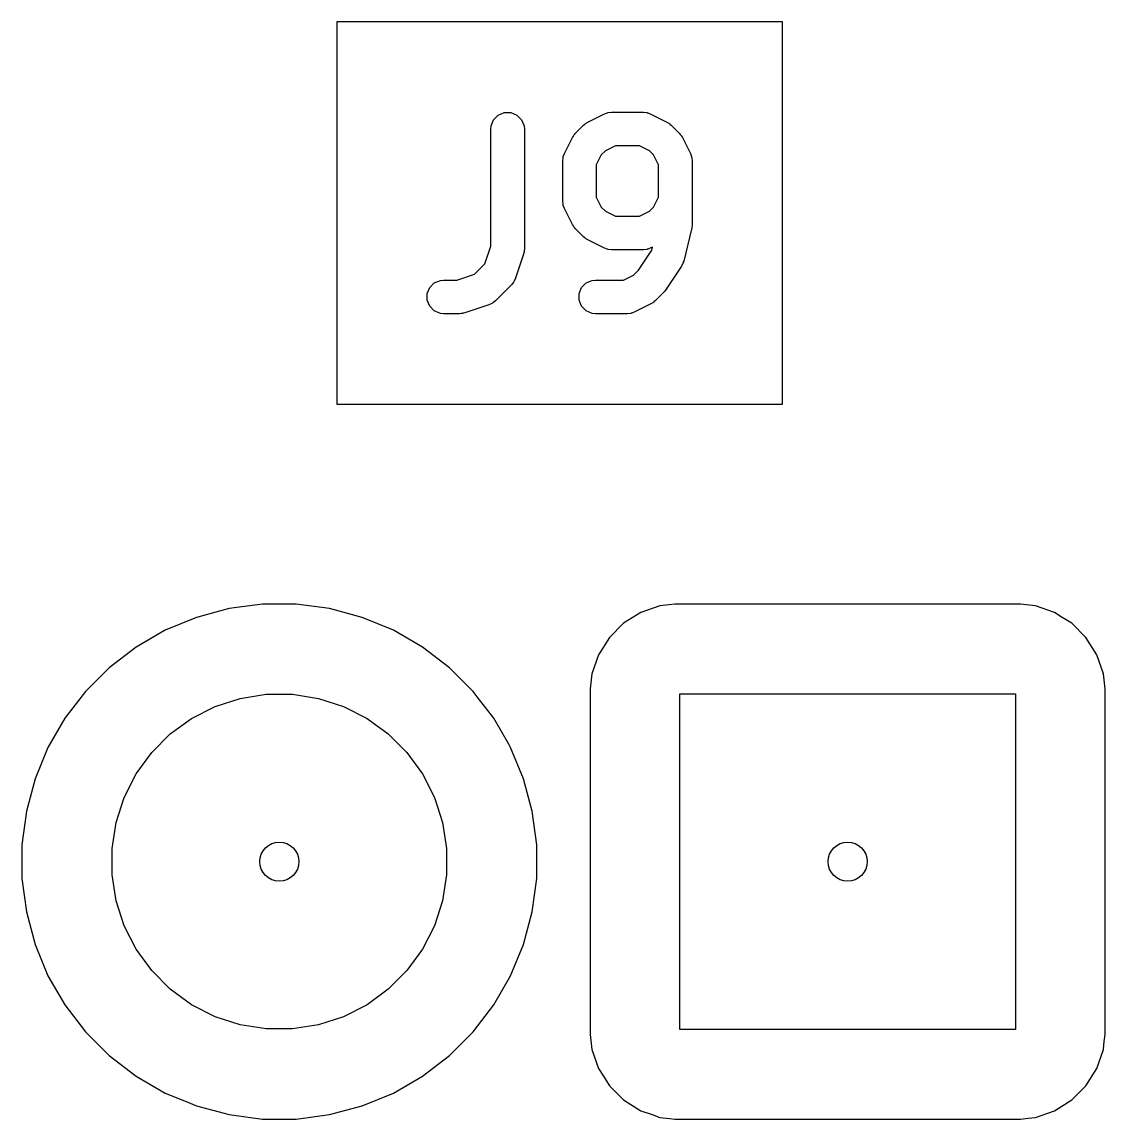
# Model space of a CAD drawing. Extents: x 20 to 124, y -124 to -20.
# Drawn here: x 32.16 to 41.84, y -93.55 to -83.75 of the extents above; entities that cross this region are included whole.
import ezdxf

# ---------------------------------------------------------------- set-up
doc = ezdxf.new("R2010")
doc.units = 0
doc.layers.add('BLACK', color=7, linetype='CONTINUOUS')
doc.layers.add('WHITE', color=7, linetype='CONTINUOUS')

msp = doc.modelspace()

# ---------------------------------------------------------------- linework, layer by layer
at = {"layer": 'BLACK', "linetype": 'CONTINUOUS'}
for p, q in [((38.958204, -83.746103), (34.973071, -83.746103)), ((34.973071, -83.746103), (34.973071, -87.160553)), ((38.958204, -87.160553), (38.958204, -83.746103)), ((36.37528, -84.619992), (36.416664, -84.578608)), ((36.416664, -84.578608), (36.470736, -84.55621)), ((36.470736, -84.55621), (36.529264, -84.55621)), ((36.529264, -84.55621), (36.583336, -84.578608)), ((36.583336, -84.578608), (36.62472, -84.619992)), ((37.218632, -84.640593), (37.361488, -84.569164)), ((37.361488, -84.569164), (37.388952, -84.558655)), ((37.388952, -84.558655), (37.394326, -84.558273)), ((37.394326, -84.558273), (37.399307, -84.55621)), ((37.399307, -84.55621), (37.428571, -84.553328)), ((37.428571, -84.553328), (37.714285, -84.553328)), ((37.714285, -84.553328), (37.743549, -84.55621)), ((37.743549, -84.55621), (37.748526, -84.558271)), ((37.748526, -84.558271), (37.753904, -84.558654)), ((37.753904, -84.558654), (37.781367, -84.569164)), ((37.781367, -84.569164), (37.924225, -84.640593)), ((36.35, -84.703328), (36.352882, -84.674064)), ((36.35, -85.750416), (36.35, -84.703328)), ((36.352882, -84.674064), (36.37528, -84.619992)), ((36.62472, -84.619992), (36.647118, -84.674064)), ((36.647118, -84.674064), (36.65, -84.703328)), ((36.65, -84.703328), (36.65, -85.774757)), ((37.10822, -84.740118), (37.179649, -84.66869)), ((37.179649, -84.66869), (37.191149, -84.659251)), ((37.191149, -84.659251), (37.193746, -84.656258)), ((37.193746, -84.656258), (37.198258, -84.653417)), ((37.198258, -84.653417), (37.202379, -84.650036)), ((37.202379, -84.650036), (37.206038, -84.64852)), ((37.206038, -84.64852), (37.218632, -84.640593)), ((37.924225, -84.640593), (37.936818, -84.64852)), ((37.936818, -84.64852), (37.940478, -84.650036)), ((37.940478, -84.650036), (37.944597, -84.653417)), ((37.944597, -84.653417), (37.949111, -84.656258)), ((37.949111, -84.656258), (37.951707, -84.659251)), ((37.951707, -84.659251), (37.963209, -84.668691)), ((37.963209, -84.668691), (38.034637, -84.740119)), ((37.008693, -84.92196), (37.080121, -84.779103)), ((37.080121, -84.779103), (37.088049, -84.766507)), ((37.088049, -84.766507), (37.089565, -84.762849)), ((37.089565, -84.762849), (37.092944, -84.758731)), ((37.092944, -84.758731), (37.095786, -84.754217)), ((37.095786, -84.754217), (37.09878, -84.75162)), ((37.09878, -84.75162), (37.10822, -84.740118)), ((38.034637, -84.740119), (38.044077, -84.751621)), ((38.044077, -84.751621), (38.04707, -84.754217)), ((38.04707, -84.754217), (38.049908, -84.758726)), ((38.049908, -84.758726), (38.053292, -84.762849)), ((38.053292, -84.762849), (38.054808, -84.766511)), ((38.054808, -84.766511), (38.062735, -84.779103)), ((38.062735, -84.779103), (38.134164, -84.921959)), ((37.374567, -84.898035), (37.337562, -84.93504)), ((37.463981, -84.853328), (37.374567, -84.898035)), ((37.678875, -84.853328), (37.463981, -84.853328)), ((37.768289, -84.898035), (37.678875, -84.853328)), ((37.805293, -84.935039), (37.768289, -84.898035)), ((36.992857, -84.989042), (36.995739, -84.959778)), ((36.992857, -85.346185), (36.992857, -84.989042)), ((36.995739, -84.959778), (36.997801, -84.954799)), ((36.997801, -84.954799), (36.998183, -84.949424)), ((36.998183, -84.949424), (37.008693, -84.92196)), ((37.337562, -84.93504), (37.292857, -85.024451)), ((37.85, -85.024452), (37.805293, -84.935039)), ((38.134164, -84.921959), (38.144673, -84.949423)), ((38.144673, -84.949423), (38.145054, -84.954797)), ((38.145054, -84.954797), (38.147118, -84.959778)), ((38.147118, -84.959778), (38.15, -84.989042)), ((38.15, -84.989042), (38.15, -85.560471)), ((37.292857, -85.024451), (37.292857, -85.310775)), ((37.85, -85.310774), (37.85, -85.024452)), ((36.995739, -85.375449), (36.992857, -85.346185)), ((36.997801, -85.380427), (36.995739, -85.375449)), ((36.998183, -85.385803), (36.997801, -85.380427)), ((37.008693, -85.413267), (36.998183, -85.385803)), ((37.292857, -85.310775), (37.337562, -85.400187)), ((37.805292, -85.400188), (37.85, -85.310774)), ((37.080121, -85.556124), (37.008693, -85.413267)), ((37.337562, -85.400187), (37.374568, -85.437193)), ((37.374568, -85.437193), (37.463981, -85.4819)), ((37.463981, -85.4819), (37.678875, -85.4819)), ((37.678875, -85.4819), (37.768288, -85.437193)), ((37.768288, -85.437193), (37.805292, -85.400188)), ((37.088048, -85.568717), (37.080121, -85.556124)), ((37.089564, -85.572377), (37.088048, -85.568717)), ((37.092945, -85.576496), (37.089564, -85.572377)), ((37.095786, -85.58101), (37.092945, -85.576496)), ((37.098779, -85.583606), (37.095786, -85.58101)), ((37.108219, -85.595108), (37.098779, -85.583606)), ((38.146271, -85.591779), (38.145521, -85.596852)), ((38.147118, -85.589735), (38.146271, -85.591779)), ((38.148203, -85.578715), (38.147118, -85.589735)), ((38.149823, -85.567763), (38.148203, -85.578715)), ((38.15, -85.560471), (38.149497, -85.565574)), ((38.149497, -85.565574), (38.149823, -85.567763)), ((37.179648, -85.666537), (37.108219, -85.595108)), ((37.191149, -85.675975), (37.179648, -85.666537)), ((37.193746, -85.67897), (37.191149, -85.675975)), ((37.198259, -85.68181), (37.193746, -85.67897)), ((37.202379, -85.685192), (37.198259, -85.68181)), ((37.206038, -85.686707), (37.202379, -85.685192)), ((37.218632, -85.694635), (37.206038, -85.686707)), ((38.145521, -85.596852), (38.074092, -85.882566)), ((36.297466, -85.908014), (36.35, -85.750416)), ((36.65, -85.774757), (36.648541, -85.789568)), ((37.361488, -85.766064), (37.218632, -85.694635)), ((37.388952, -85.776573), (37.361488, -85.766064)), ((37.394326, -85.776954), (37.388952, -85.776573)), ((37.399307, -85.779018), (37.394326, -85.776954)), ((37.428571, -85.7819), (37.399307, -85.779018)), ((37.714285, -85.7819), (37.428571, -85.7819)), ((37.669144, -85.964908), (37.789351, -85.784598)), ((37.743549, -85.779018), (37.714285, -85.7819)), ((37.748526, -85.776956), (37.743549, -85.779018)), ((37.753904, -85.776574), (37.748526, -85.776956)), ((37.781367, -85.766064), (37.753904, -85.776574)), ((37.795787, -85.758853), (37.781367, -85.766064)), ((37.789351, -85.784598), (37.795787, -85.758853)), ((36.642302, -85.822192), (36.570873, -86.036477)), ((36.645601, -85.807682), (36.642302, -85.822192)), ((36.647118, -85.804021), (36.645601, -85.807682)), ((36.64764, -85.798712), (36.647118, -85.804021)), ((36.648822, -85.793518), (36.64764, -85.798712)), ((36.648541, -85.789568), (36.648822, -85.793518)), ((38.074092, -85.882566), (38.067933, -85.899803)), ((36.204687, -86.000794), (36.297466, -85.908014)), ((37.62543, -86.008622), (37.669144, -85.964908)), ((38.053379, -85.92939), (37.910522, -86.143676)), ((38.061992, -85.913234), (38.053379, -85.92939)), ((38.064199, -85.910257), (38.061992, -85.913234)), ((38.065455, -85.90674), (38.064199, -85.910257)), ((38.067214, -85.903442), (38.065455, -85.90674)), ((38.067933, -85.899803), (38.067214, -85.903442)), ((35.803851, -86.119992), (35.845235, -86.078608)), ((35.845235, -86.078608), (35.899307, -86.05621)), ((35.899307, -86.05621), (35.928571, -86.053328)), ((35.928571, -86.053328), (36.047085, -86.053328)), ((36.047085, -86.053328), (36.204687, -86.000794)), ((36.553292, -86.072377), (36.534637, -86.095108)), ((36.555354, -86.067397), (36.553292, -86.072377)), ((36.558885, -86.063327), (36.555354, -86.067397)), ((36.570873, -86.036477), (36.558885, -86.063327)), ((37.160994, -86.119992), (37.202378, -86.078608)), ((37.202378, -86.078608), (37.25645, -86.05621)), ((37.25645, -86.05621), (37.285714, -86.053328)), ((37.285714, -86.053328), (37.536018, -86.053328)), ((37.536018, -86.053328), (37.62543, -86.008622)), ((35.781453, -86.174064), (35.803851, -86.119992)), ((35.781453, -86.232592), (35.781453, -86.174064)), ((36.534637, -86.095108), (36.39178, -86.237966)), ((37.138596, -86.174064), (37.160994, -86.119992)), ((37.138596, -86.232592), (37.138596, -86.174064)), ((37.89178, -86.166537), (37.820351, -86.237966)), ((37.891846, -86.166455), (37.89178, -86.166537)), ((37.891891, -86.166426), (37.891846, -86.166455)), ((37.901257, -86.154989), (37.891891, -86.166426)), ((37.910435, -86.143806), (37.901257, -86.154989)), ((37.910454, -86.143757), (37.910435, -86.143806)), ((37.910522, -86.143676), (37.910454, -86.143757)), ((35.803851, -86.286664), (35.781453, -86.232592)), ((36.333148, -86.274203), (36.118862, -86.345631)), ((36.359999, -86.262215), (36.333148, -86.274203)), ((36.36407, -86.258683), (36.359999, -86.262215)), ((36.36905, -86.256621), (36.36407, -86.258683)), ((36.39178, -86.237966), (36.36905, -86.256621)), ((37.160994, -86.286664), (37.138596, -86.232592)), ((37.781367, -86.266064), (37.63851, -86.337492)), ((37.79396, -86.258136), (37.781367, -86.266064)), ((37.79762, -86.256621), (37.79396, -86.258136)), ((37.801739, -86.253239), (37.79762, -86.256621)), ((37.806253, -86.250399), (37.801739, -86.253239)), ((37.808849, -86.247405), (37.806253, -86.250399)), ((37.820351, -86.237966), (37.808849, -86.247405)), ((35.845235, -86.328048), (35.803851, -86.286664)), ((35.899307, -86.350446), (35.845235, -86.328048)), ((35.928571, -86.353328), (35.899307, -86.350446)), ((36.071428, -86.353328), (35.928571, -86.353328)), ((36.086233, -86.351869), (36.071428, -86.353328)), ((36.090188, -86.352151), (36.086233, -86.351869)), ((36.095389, -86.350968), (36.090188, -86.352151)), ((36.100692, -86.350446), (36.095389, -86.350968)), ((36.104349, -86.34893), (36.100692, -86.350446)), ((36.118862, -86.345631), (36.104349, -86.34893)), ((37.202378, -86.328048), (37.160994, -86.286664)), ((37.25645, -86.350446), (37.202378, -86.328048)), ((37.285714, -86.353328), (37.25645, -86.350446)), ((37.571428, -86.353328), (37.285714, -86.353328)), ((37.600692, -86.350446), (37.571428, -86.353328)), ((37.60567, -86.348383), (37.600692, -86.350446)), ((37.611046, -86.348002), (37.60567, -86.348383)), ((37.63851, -86.337492), (37.611046, -86.348002)), ((34.973071, -87.160553), (38.958204, -87.160553)), ((34.010233, -88.988861), (33.718939, -89.066913)), ((34.309206, -88.949501), (34.010233, -88.988861)), ((34.309211, -88.9495), (34.309206, -88.949501)), ((34.309217, -88.9495), (34.309211, -88.9495)), ((34.610783, -88.9495), (34.309217, -88.9495)), ((34.610788, -88.9495), (34.610783, -88.9495)), ((34.610793, -88.949501), (34.610788, -88.9495)), ((34.909766, -88.988861), (34.610793, -88.949501)), ((35.20106, -89.066913), (34.909766, -88.988861)), ((37.860745, -88.964631), (37.690476, -89.024211)), ((37.86075, -88.96463), (37.860745, -88.964631)), ((37.995039, -88.9495), (37.86075, -88.96463)), ((37.995046, -88.9495), (37.995039, -88.9495)), ((41.084954, -88.9495), (37.995046, -88.9495)), ((41.08496, -88.9495), (41.084954, -88.9495)), ((41.219249, -88.96463), (41.08496, -88.9495)), ((41.219254, -88.964631), (41.219249, -88.96463)), ((41.389523, -89.024211), (41.219254, -88.964631)), ((33.718939, -89.066913), (33.440338, -89.182314)), ((35.479661, -89.182314), (35.20106, -89.066913)), ((37.537737, -89.120184), (37.410184, -89.247737)), ((37.690476, -89.024211), (37.537737, -89.120184)), ((41.457482, -89.066913), (41.389523, -89.024211)), ((41.542262, -89.120184), (41.457482, -89.066913)), ((41.669816, -89.247738), (41.542262, -89.120184)), ((33.440328, -89.182318), (33.179168, -89.333099)), ((33.440338, -89.182314), (33.440328, -89.182318)), ((35.479671, -89.182318), (35.479661, -89.182314)), ((35.740831, -89.333099), (35.479671, -89.182318)), ((37.410184, -89.247737), (37.314211, -89.400476)), ((41.765789, -89.400478), (41.669816, -89.247738)), ((33.179168, -89.333099), (32.939921, -89.516679)), ((35.980078, -89.516679), (35.740831, -89.333099)), ((37.314211, -89.400476), (37.254631, -89.570745)), ((41.825368, -89.570745), (41.765789, -89.400478)), ((32.939914, -89.516685), (32.726685, -89.729914)), ((32.939921, -89.516679), (32.939914, -89.516685)), ((35.980085, -89.516685), (35.980078, -89.516679)), ((36.168439, -89.705039), (35.980085, -89.516685)), ((37.25463, -89.57075), (37.2395, -89.705039)), ((37.254631, -89.570745), (37.25463, -89.57075)), ((41.8405, -89.705046), (41.825368, -89.570745)), ((36.193314, -89.729914), (36.168439, -89.705039)), ((37.2395, -89.705039), (37.2395, -92.79496)), ((41.8405, -91.124038), (41.8405, -89.705046)), ((32.726679, -89.729921), (32.543099, -89.969168)), ((32.726685, -89.729914), (32.726679, -89.729921)), ((33.885975, -89.864181), (34.109832, -89.791445)), ((34.109832, -89.791445), (34.342311, -89.754624)), ((34.342311, -89.754624), (34.577689, -89.754624)), ((34.577689, -89.754624), (34.810168, -89.791445)), ((34.810168, -89.791445), (35.034025, -89.864181)), ((36.19332, -89.729921), (36.193314, -89.729914)), ((36.229486, -89.777053), (36.19332, -89.729921)), ((36.3769, -89.969168), (36.229486, -89.777053)), ((38.04, -92.75), (38.04, -89.75)), ((38.04, -89.75), (41.04, -89.75)), ((41.04, -89.75), (41.04, -92.75)), ((33.676252, -89.97104), (33.885975, -89.864181)), ((35.034025, -89.864181), (35.243748, -89.97104)), ((32.543099, -89.969168), (32.392318, -90.230328)), ((33.485828, -90.109391), (33.676252, -89.97104)), ((35.243748, -89.97104), (35.434172, -90.109391)), ((36.514414, -90.20735), (36.3769, -89.969168)), ((33.319391, -90.275828), (33.485828, -90.109391)), ((35.434172, -90.109391), (35.600609, -90.275828)), ((32.392314, -90.230338), (32.276913, -90.508939)), ((32.392318, -90.230328), (32.392314, -90.230338)), ((33.18104, -90.466252), (33.319391, -90.275828)), ((35.600609, -90.275828), (35.73896, -90.466252)), ((36.527683, -90.230332), (36.514414, -90.20735)), ((36.643087, -90.508942), (36.527683, -90.230332)), ((33.074181, -90.675975), (33.18104, -90.466252)), ((35.73896, -90.466252), (35.845819, -90.675975)), ((32.276913, -90.508939), (32.198861, -90.800233)), ((36.721138, -90.800232), (36.643087, -90.508942)), ((33.001445, -90.899832), (33.074181, -90.675975)), ((35.845819, -90.675975), (35.918555, -90.899832)), ((32.198861, -90.800233), (32.159501, -91.099206)), ((36.7605, -91.099217), (36.721138, -90.800232)), ((32.964624, -91.132311), (33.001445, -90.899832)), ((35.918555, -90.899832), (35.955376, -91.132311)), ((32.159501, -91.099206), (32.1595, -91.099223)), ((32.1595, -91.099223), (32.1595, -91.400776)), ((32.964624, -91.367689), (32.964624, -91.132311)), ((35.955376, -91.132311), (35.955376, -91.367689)), ((36.7605, -91.400783), (36.7605, -91.099217)), ((41.8405, -92.794954), (41.8405, -91.124038)), ((33.001445, -91.600168), (32.964624, -91.367689)), ((35.955376, -91.367689), (35.918555, -91.600168)), ((32.1595, -91.400776), (32.159501, -91.400793)), ((32.159501, -91.400793), (32.198861, -91.699766)), ((36.721138, -91.699768), (36.7605, -91.400783)), ((33.074181, -91.824025), (33.001445, -91.600168)), ((35.918555, -91.600168), (35.845819, -91.824025)), ((32.198861, -91.699766), (32.276913, -91.99106)), ((36.643087, -91.991058), (36.721138, -91.699768)), ((33.18104, -92.033748), (33.074181, -91.824025)), ((35.845819, -91.824025), (35.73896, -92.033748)), ((32.276913, -91.99106), (32.392314, -92.269661)), ((33.319391, -92.224172), (33.18104, -92.033748)), ((35.73896, -92.033748), (35.600609, -92.224172)), ((36.527683, -92.269668), (36.643087, -91.991058)), ((33.485828, -92.390609), (33.319391, -92.224172)), ((35.600609, -92.224172), (35.434172, -92.390609)), ((32.392314, -92.269661), (32.392318, -92.269671)), ((32.392318, -92.269671), (32.543099, -92.530831)), ((36.3769, -92.530832), (36.527683, -92.269668)), ((33.676252, -92.52896), (33.485828, -92.390609)), ((35.434172, -92.390609), (35.243748, -92.52896)), ((32.543099, -92.530831), (32.726679, -92.770078)), ((33.885975, -92.635819), (33.676252, -92.52896)), ((35.243748, -92.52896), (35.034025, -92.635819)), ((36.193319, -92.77008), (36.3769, -92.530832)), ((34.109832, -92.708555), (33.885975, -92.635819)), ((35.034025, -92.635819), (34.810168, -92.708555)), ((34.342311, -92.745376), (34.109832, -92.708555)), ((34.577689, -92.745376), (34.342311, -92.745376)), ((34.810168, -92.708555), (34.577689, -92.745376)), ((32.726679, -92.770078), (32.726685, -92.770085)), ((32.726685, -92.770085), (32.939914, -92.983314)), ((35.98008, -92.983319), (36.193319, -92.77008)), ((37.2395, -92.79496), (37.25463, -92.929249)), ((41.04, -92.75), (38.04, -92.75)), ((41.833422, -92.857775), (41.8405, -92.794954)), ((37.25463, -92.929249), (37.254631, -92.929254)), ((37.254631, -92.929254), (37.314211, -93.099523)), ((41.765789, -93.099522), (41.825368, -92.929255)), ((41.825368, -92.929255), (41.825756, -92.925818)), ((41.825756, -92.925818), (41.833422, -92.857775)), ((32.939914, -92.983314), (32.939921, -92.98332)), ((32.939921, -92.98332), (33.179168, -93.1669)), ((35.740832, -93.1669), (35.98008, -92.983319)), ((37.314211, -93.099523), (37.356547, -93.1669)), ((41.669816, -93.252262), (41.765789, -93.099522)), ((33.179168, -93.1669), (33.440328, -93.317681)), ((35.479668, -93.317683), (35.740832, -93.1669)), ((37.356547, -93.1669), (37.410184, -93.252262)), ((33.440328, -93.317681), (33.440329, -93.317681)), ((33.440329, -93.317681), (33.440332, -93.317683)), ((33.440332, -93.317683), (33.626072, -93.394619)), ((35.201058, -93.433087), (35.479668, -93.317683)), ((37.410184, -93.252262), (37.537738, -93.379816)), ((41.542262, -93.379816), (41.669816, -93.252262)), ((33.626072, -93.394619), (33.718939, -93.433086)), ((33.718939, -93.433086), (33.71894, -93.433086)), ((33.71894, -93.433086), (33.718942, -93.433087)), ((33.718942, -93.433087), (34.010232, -93.511138)), ((34.909768, -93.511138), (35.201058, -93.433087)), ((37.537738, -93.379816), (37.690478, -93.475789)), ((41.389522, -93.475789), (41.542262, -93.379816)), ((34.010232, -93.511138), (34.309217, -93.5505)), ((34.610783, -93.5505), (34.909768, -93.511138)), ((37.690478, -93.475789), (37.7915, -93.511138)), ((37.7915, -93.511138), (37.860745, -93.535368)), ((41.219255, -93.535368), (41.389522, -93.475789)), ((34.309217, -93.5505), (34.309224, -93.5505)), ((34.309224, -93.5505), (34.610776, -93.5505)), ((34.610776, -93.5505), (34.610783, -93.5505)), ((37.860745, -93.535368), (37.86075, -93.535369)), ((37.86075, -93.535369), (37.951246, -93.545565)), ((37.951246, -93.545565), (37.99504, -93.550499)), ((37.99504, -93.550499), (37.995043, -93.5505)), ((37.995043, -93.5505), (37.995046, -93.5505)), ((37.995046, -93.5505), (41.084957, -93.5505)), ((41.084957, -93.5505), (41.084958, -93.550499)), ((41.084958, -93.550499), (41.152104, -93.542934)), ((41.152104, -93.542934), (41.219249, -93.535369)), ((41.219249, -93.535369), (41.219252, -93.535368)), ((41.219252, -93.535368), (41.219255, -93.535368))]:
    msp.add_line(p, q, dxfattribs=at)
at = {"layer": 'BLACK'}
for centre in [(34.46, -91.25), (39.54, -91.25)]:
    msp.add_circle(centre, 0.175, dxfattribs=at)
at = {"layer": 'WHITE'}
for centre in [(34.46, -91.25), (39.54, -91.25)]:
    msp.add_circle(centre, 0.175, dxfattribs=at)

doc.saveas('drawing.dxf')
